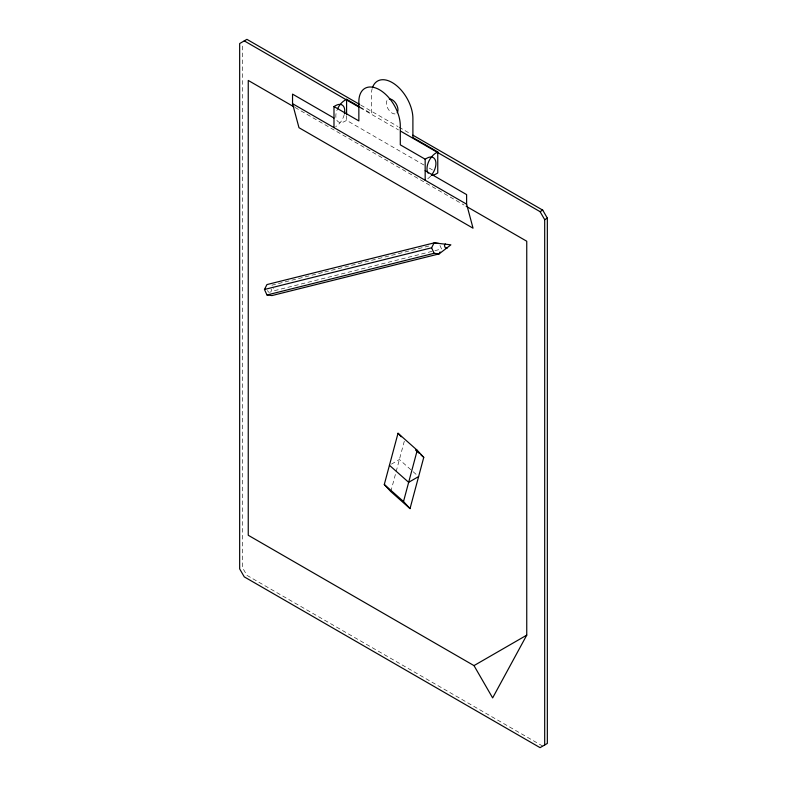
<?xml version="1.0" encoding="UTF-8"?>
<svg xmlns="http://www.w3.org/2000/svg" width="787" height="787" viewBox="0 0 787 787"><rect width="100%" height="100%" fill="white"/><g stroke="black" fill="none" stroke-linecap="round" stroke-linejoin="round"><path stroke-width="0.59" stroke-dasharray="3.94 2.95" d="M390.814 491.56L404.538 440.327M423.977 165.024L346.585 120.342L344.922 121.296A12.897 7.447 -60 0 1 337.033 110.062M391.434 464.133L399.393 459.539L412.201 470.901M322.375 272.587L271.928 285.169L273.433 288.465M324.756 271.997L430.735 245.574M274.437 290.669L441.576 248.987L439.569 244.59M360.78 105.084L398.015 126.579M399.078 127.199L410.784 133.957M360.053 107.062L371.454 113.633L371.454 94.499A29.306 16.921 60 0 1 372.162 88.705M360.249 107.839L398.556 129.953M429.279 168.084L432.466 169.913M295.017 107.445L464.035 205.033M542.725 746.115L246.921 575.336L242.307 567.348L242.307 44.466M413.116 471.708L418.605 476.578M346.585 115.659L346.585 120.342M269.449 292.38A2.341 1.889 76 0 1 267.6 290.452M271.102 289.114A2.341 1.889 76 0 1 270.413 292.184M395.074 113.938A8.204 4.742 60 0 1 388.07 108.832A8.204 4.742 60 0 1 387.145 100.205M430.676 176.081A12.897 7.447 -60 0 1 426.82 179.298M344.214 114.774A12.897 7.447 -60 0 1 335.646 126.658"/><path stroke-width="1.18" d="M384.292 484.497L398.025 433.253L417.238 450.292L423.76 457.365L410.027 508.609L390.814 491.56L384.292 484.497L403.515 501.535L410.027 508.609M403.515 501.535L417.238 450.292M264.462 289.478L266.941 284.579L434.08 242.898L450.892 244.836L439.097 253.896L271.958 295.568L266.97 294.977L264.462 289.478L431.601 247.807L434.08 242.898L439.067 243.498M440.09 251.929L439.097 253.896L434.109 253.296L266.97 294.977M445.344 243.901L444.409 245.751L445.363 247.836L447.242 248.053M466.16 206.253L526.749 241.235L526.749 635.148L492.642 697.912L473.99 665.605L248.249 535.268L248.249 80.441L293.954 106.835M333.983 127.612L333.983 106.55L335.646 105.596A12.897 7.447 -60 0 1 344.45 113.771M359.02 106.461L346.585 99.28L344.922 100.234A12.897 7.447 -60 0 0 337.456 109.039M333.983 106.55L358.852 120.913L358.852 101.769A29.306 16.921 60 0 1 379.57 89.807A29.306 16.921 60 0 1 400.298 125.694L400.298 144.838L425.167 159.2L426.82 158.236A12.897 7.447 -60 0 1 435.624 160.961A12.897 7.447 -60 0 1 431.384 175.255M431.542 175.157A12.897 7.447 -60 0 0 436.106 173.937L437.759 172.983L437.759 151.921L436.106 152.875A12.897 7.447 -60 0 0 428.207 173.229M400.681 131.183L540.079 211.664L542.725 210.129L547.339 218.127L547.339 743.449L540.079 747.65L244.275 576.871L239.661 568.873L239.661 43.551L246.921 39.35L359.708 104.464M544.693 744.984L544.693 219.652L547.339 218.127M418.605 476.578L408.66 482.323L389.447 465.284M473.99 665.605L526.749 635.148M412.919 135.187L542.725 210.129M437.759 151.921L412.9 137.568L412.9 118.424A29.306 16.921 60 0 0 395.408 84.691A29.306 16.921 60 0 0 372.467 87.691M244.275 40.885L359.187 107.229M333.983 118.04L292.538 94.115L292.538 103.687L298.981 127.701L473.046 228.2L466.612 204.177L466.612 194.605L425.167 170.681M292.538 103.687L466.612 204.177M415.516 450.056L419.176 453.302M421.015 454.925L423.76 457.365M398.025 433.253L401.281 436.785M540.079 211.664L544.693 219.652M431.601 247.807L434.109 253.296M425.167 159.2L425.167 180.253M346.585 99.28L346.585 114.489M389.27 98.985A8.204 4.742 60 0 1 396.274 104.091A8.204 4.742 60 0 1 397.199 112.708"/></g></svg>
